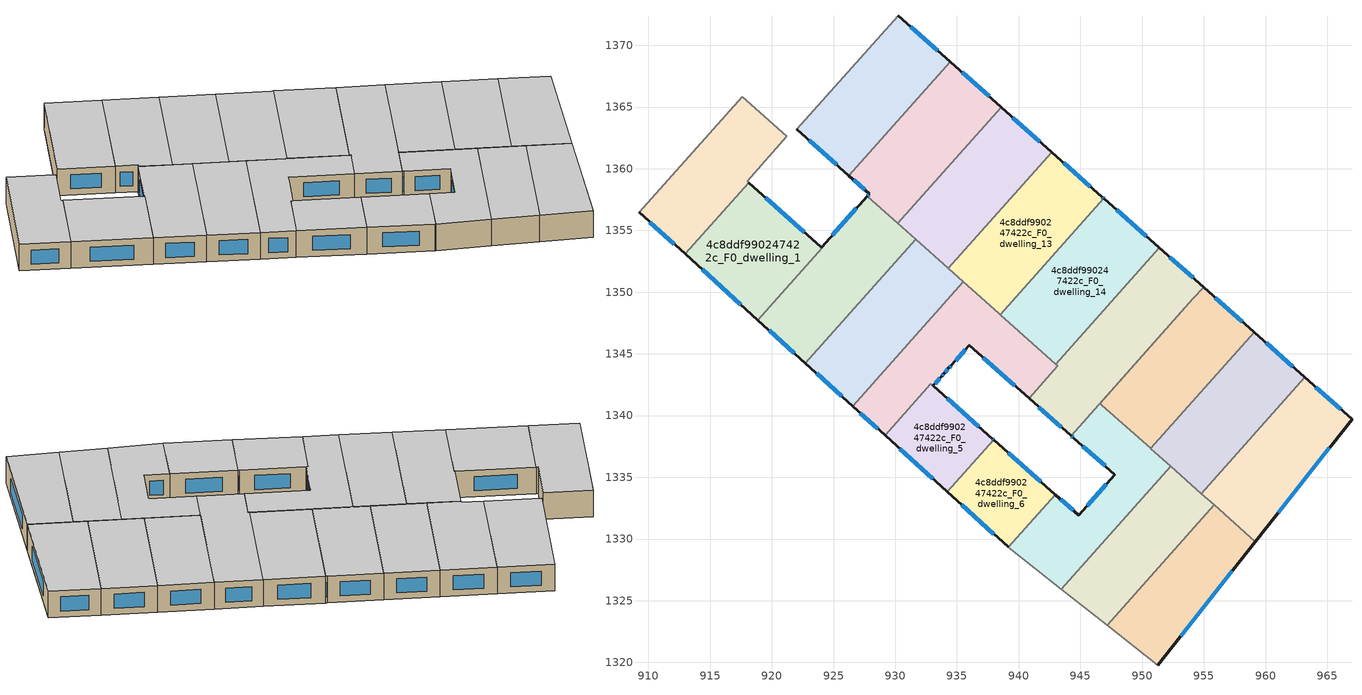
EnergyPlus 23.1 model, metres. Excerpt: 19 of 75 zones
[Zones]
4c8ddf990247422c_F0_dwelling_0
 floor ground (EU_floor_Construction): 921.22,1362.62 917.99,1359 918.12,1358.88 912.97,1353.09 909.24,1356.48 917.6,1365.83 z0
 wall outside (EU_wall_Construction): 909.24,1356.48 912.97,1353.09 z0:3
 wall to 4c8ddf990247422c_F0_dwelling_1 (EU_wall_Construction): 912.97,1353.09 918.12,1358.88 z0:3
 wall adiabatic (EU_wall_Construction): 918.12,1358.88 917.99,1359 921.22,1362.62 917.6,1365.83 909.24,1356.48 z0:3
 window (EU_Window_Construction): 910.11,1355.68 912.09,1353.89 z0.7:2.3
 ceiling to 4c8ddf990247422c_F1_dwelling_0 (EU_floor_Construction): 918.12,1358.88 917.99,1359 921.22,1362.62 917.6,1365.83 909.24,1356.48 912.97,1353.09 z3
4c8ddf990247422c_F0_dwelling_1
 floor ground (EU_floor_Construction): 924.02,1353.63 924.07,1353.59 918.87,1347.74 912.97,1353.09 918.12,1358.88 z0
 wall outside (EU_wall_Construction): 924.02,1353.63 918.12,1358.88 / 912.97,1353.09 918.87,1347.74 z0:3
 wall to 4c8ddf990247422c_F0_dwelling_2 (EU_wall_Construction): 918.87,1347.74 924.07,1353.59 924.03,1353.63 z0:3
 window (EU_Window_Construction): 922.64,1354.87 919.5,1357.65 / 914.35,1351.84 917.48,1349 z0.7:2.3
 ceiling to 4c8ddf990247422c_F1_dwelling_1 (EU_floor_Construction): 918.87,1347.74 924.07,1353.59 924.03,1353.63 918.12,1358.88 912.97,1353.09 z3
4c8ddf990247422c_F0_dwelling_10
 floor ground (EU_floor_Construction): 934.44,1368.67 926.23,1359.45 922.03,1363.19 930.26,1372.39 z0
 wall outside (EU_wall_Construction): 922.03,1363.19 926.23,1359.45 / 934.44,1368.67 930.26,1372.39 z0:3
 wall to 4c8ddf990247422c_F0_dwelling_11 (EU_wall_Construction): 926.23,1359.45 934.44,1368.67 z0:3
 wall adiabatic (EU_wall_Construction): 930.26,1372.39 922.03,1363.19 z0:3
 window (EU_Window_Construction): 923.01,1362.31 925.24,1360.33 / 933.46,1369.55 931.24,1371.52 z0.7:2.3
 ceiling to 4c8ddf990247422c_F1_dwelling_10 (EU_floor_Construction): 926.23,1359.45 934.44,1368.67 930.26,1372.39 922.03,1363.19 z3
4c8ddf990247422c_F0_dwelling_11
 floor ground (EU_floor_Construction): 938.57,1365 930.19,1355.57 927.73,1357.76 927.9,1357.96 926.23,1359.45 934.44,1368.67 z0
 wall outside (EU_wall_Construction): 926.23,1359.45 927.9,1357.96 927.73,1357.76 / 938.57,1365 934.44,1368.67 z0:3
 wall to 4c8ddf990247422c_F0_dwelling_12 (EU_wall_Construction): 930.19,1355.57 938.57,1365 z0:3
 wall to 4c8ddf990247422c_F0_dwelling_2 (EU_wall_Construction): 927.73,1357.76 927.76,1357.73 930.19,1355.57 z0:3
 window (EU_Window_Construction): 927.86,1357.91 927.77,1357.81 / 926.62,1359.1 927.51,1358.31 / 937.6,1365.86 935.41,1367.81 z0.7:2.3
 ceiling to 4c8ddf990247422c_F1_dwelling_11 (EU_floor_Construction): 930.19,1355.57 938.57,1365 934.44,1368.67 926.23,1359.45 927.9,1357.96 927.73,1357.76 z3
4c8ddf990247422c_F0_dwelling_12
 floor ground (EU_floor_Construction): 942.67,1361.35 934.29,1351.92 930.19,1355.57 938.57,1365 z0
 wall outside (EU_wall_Construction): 942.67,1361.35 938.57,1365 z0:3
 wall to 4c8ddf990247422c_F0_dwelling_13 (EU_wall_Construction): 934.29,1351.92 942.67,1361.35 z0:3
 wall to 4c8ddf990247422c_F0_dwelling_3 (EU_wall_Construction): 931.64,1354.28 934.29,1351.92 z0:3
 wall to 4c8ddf990247422c_F0_dwelling_2 (EU_wall_Construction): 930.19,1355.57 931.64,1354.28 z0:3
 window (EU_Window_Construction): 941.71,1362.21 939.54,1364.14 z0.7:2.3
 ceiling to 4c8ddf990247422c_F1_dwelling_12 (EU_floor_Construction): 934.29,1351.92 942.67,1361.35 938.57,1365 930.19,1355.57 z3
4c8ddf990247422c_F0_dwelling_13
 floor ground (EU_floor_Construction): 946.78,1357.7 946.89,1357.6 938.5,1348.18 938.39,1348.28 934.29,1351.92 942.67,1361.35 z0
 wall outside (EU_wall_Construction): 946.89,1357.6 946.78,1357.7 942.67,1361.35 z0:3
 wall to 4c8ddf990247422c_F0_dwelling_14 (EU_wall_Construction): 938.5,1348.18 946.89,1357.6 z0:3
 wall to 4c8ddf990247422c_F0_dwelling_4 (EU_wall_Construction): 935.52,1350.83 938.39,1348.28 / 938.39,1348.27 938.5,1348.18 z0:3
 wall to 4c8ddf990247422c_F0_dwelling_3 (EU_wall_Construction): 934.29,1351.92 935.52,1350.83 z0:3
 window (EU_Window_Construction): 945.81,1358.56 943.64,1360.49 / 946.86,1357.63 946.8,1357.68 z0.7:2.3
 ceiling to 4c8ddf990247422c_F1_dwelling_13 (EU_floor_Construction): 938.5,1348.18 946.89,1357.6 946.78,1357.7 942.67,1361.35 934.29,1351.92 938.39,1348.28 z3
4c8ddf990247422c_F0_dwelling_14
 floor ground (EU_floor_Construction): 951.4,1353.59 943.02,1344.16 938.5,1348.18 946.89,1357.6 z0
 wall outside (EU_wall_Construction): 951.4,1353.59 946.89,1357.6 z0:3
 wall to 4c8ddf990247422c_F0_dwelling_15 (EU_wall_Construction): 943.02,1344.16 951.4,1353.59 z0:3
 wall to 4c8ddf990247422c_F0_dwelling_4 (EU_wall_Construction): 938.5,1348.18 943.02,1344.16 z0:3
 window (EU_Window_Construction): 950.34,1354.53 947.95,1356.66 z0.7:2.3
 ceiling to 4c8ddf990247422c_F1_dwelling_14 (EU_floor_Construction): 943.02,1344.16 951.4,1353.59 946.89,1357.6 938.5,1348.18 z3
4c8ddf990247422c_F0_dwelling_15
 floor ground (EU_floor_Construction): 954.98,1350.41 944.26,1338.36 940.84,1341.4 943.17,1344.03 943.02,1344.16 951.4,1353.59 z0
 wall outside (EU_wall_Construction): 954.98,1350.41 951.4,1353.59 / 940.84,1341.4 944.26,1338.36 z0:3
 wall to 4c8ddf990247422c_F0_dwelling_4 (EU_wall_Construction): 943.02,1344.16 943.17,1344.03 940.84,1341.4 z0:3
 wall to 4c8ddf990247422c_F0_dwelling_7 (EU_wall_Construction): 944.26,1338.36 954.16,1349.49 z0:3
 wall to 4c8ddf990247422c_F0_dwelling_16 (EU_wall_Construction): 954.16,1349.49 954.98,1350.41 z0:3
 window (EU_Window_Construction): 954.14,1351.16 952.24,1352.84 / 941.64,1340.69 943.45,1339.07 z0.7:2.3
 ceiling to 4c8ddf990247422c_F1_dwelling_15 (EU_floor_Construction): 944.26,1338.36 954.98,1350.41 951.4,1353.59 943.02,1344.16 943.17,1344.03 940.84,1341.4 z3
4c8ddf990247422c_F0_dwelling_16
 floor ground (EU_floor_Construction): 959.08,1346.76 950.7,1337.33 946.59,1340.98 954.98,1350.41 z0
 wall outside (EU_wall_Construction): 959.08,1346.76 954.98,1350.41 z0:3
 wall to 4c8ddf990247422c_F0_dwelling_17 (EU_wall_Construction): 950.7,1337.33 959.08,1346.76 z0:3
 wall to 4c8ddf990247422c_F0_dwelling_7 (EU_wall_Construction): 954.16,1349.49 946.59,1340.98 946.63,1340.95 946.74,1340.85 950.7,1337.33 z0:3
 window (EU_Window_Construction): 958.12,1347.62 955.94,1349.55 z0.7:2.3
 ceiling to 4c8ddf990247422c_F1_dwelling_16 (EU_floor_Construction): 950.7,1337.33 959.08,1346.76 954.98,1350.41 946.59,1340.98 z3
4c8ddf990247422c_F0_dwelling_17
 floor ground (EU_floor_Construction): 963.18,1343.12 954.8,1333.69 950.7,1337.33 959.08,1346.76 z0
 wall outside (EU_wall_Construction): 963.18,1343.12 959.08,1346.76 z0:3
 wall to 4c8ddf990247422c_F0_dwelling_18 (EU_wall_Construction): 954.8,1333.69 963.18,1343.12 z0:3
 wall to 4c8ddf990247422c_F0_dwelling_8 (EU_wall_Construction): 952.31,1335.9 954.8,1333.69 z0:3
 wall to 4c8ddf990247422c_F0_dwelling_7 (EU_wall_Construction): 950.69,1337.33 952.31,1335.9 z0:3
 window (EU_Window_Construction): 962.22,1343.97 960.04,1345.91 z0.7:2.3
 ceiling to 4c8ddf990247422c_F1_dwelling_17 (EU_floor_Construction): 954.8,1333.69 963.18,1343.12 959.08,1346.76 950.7,1337.33 z3
4c8ddf990247422c_F0_dwelling_18
 floor ground (EU_floor_Construction): 967.01,1339.71 959.17,1329.79 954.8,1333.69 963.18,1343.12 z0
 wall outside (EU_wall_Construction): 959.17,1329.79 967.01,1339.71 963.18,1343.12 z0:3
 wall to 4c8ddf990247422c_F0_dwelling_9 (EU_wall_Construction): 955.84,1332.76 959.17,1329.79 z0:3
 wall to 4c8ddf990247422c_F0_dwelling_8 (EU_wall_Construction): 954.8,1333.69 955.84,1332.76 z0:3
 window (EU_Window_Construction): 966.11,1340.51 964.08,1342.32 / 961.01,1332.12 965.17,1337.38 z0.7:2.3
 ceiling to 4c8ddf990247422c_F1_dwelling_18 (EU_floor_Construction): 959.17,1329.79 967.01,1339.71 963.18,1343.12 954.8,1333.69 z3
4c8ddf990247422c_F0_dwelling_2
 floor ground (EU_floor_Construction): 931.64,1354.28 922.72,1344.25 918.87,1347.74 924.07,1353.59 924.03,1353.63 927.73,1357.76 927.76,1357.73 z0
 wall outside (EU_wall_Construction): 927.73,1357.76 924.03,1353.63 / 918.87,1347.74 922.72,1344.25 z0:3
 wall to 4c8ddf990247422c_F0_dwelling_3 (EU_wall_Construction): 922.72,1344.25 931.64,1354.28 z0:3
 window (EU_Window_Construction): 926.86,1356.79 924.9,1354.6 / 919.78,1346.92 921.82,1345.07 z0.7:2.3
 ceiling to 4c8ddf990247422c_F1_dwelling_2 (EU_floor_Construction): 922.72,1344.25 931.64,1354.28 927.76,1357.73 927.73,1357.76 924.03,1353.63 924.07,1353.59 918.87,1347.74 z3
4c8ddf990247422c_F0_dwelling_3
 floor ground (EU_floor_Construction): 935.52,1350.83 926.57,1340.76 922.72,1344.25 931.64,1354.28 z0
 wall outside (EU_wall_Construction): 922.72,1344.25 926.57,1340.76 z0:3
 wall to 4c8ddf990247422c_F0_dwelling_4 (EU_wall_Construction): 926.57,1340.76 935.52,1350.83 z0:3
 window (EU_Window_Construction): 923.63,1343.43 925.66,1341.58 z0.7:2.3
 ceiling to 4c8ddf990247422c_F1_dwelling_3 (EU_floor_Construction): 926.57,1340.76 935.52,1350.83 931.64,1354.28 922.72,1344.25 z3
4c8ddf990247422c_F0_dwelling_4
 floor ground (EU_floor_Construction): 943.17,1344.03 940.84,1341.4 936,1345.7 934.55,1344.08 934.53,1344.06 934.35,1343.86 933.95,1343.41 933.75,1343.19 933.06,1342.41 932.88,1342.56 929.17,1338.39 926.57,1340.76 935.52,1350.83 z0
 wall outside (EU_wall_Construction): 933.06,1342.41 933.75,1343.19 933.95,1343.41 934.35,1343.86 934.53,1344.06 934.55,1344.08 936,1345.7 940.84,1341.4 / 926.57,1340.76 929.17,1338.39 z0:3
 wall to 4c8ddf990247422c_F0_dwelling_5 (EU_wall_Construction): 929.17,1338.39 932.88,1342.56 933.06,1342.41 z0:3
 window (EU_Window_Construction): 933.8,1343.24 933.91,1343.36 / 933.22,1342.59 933.59,1343.01 / 927.18,1340.21 928.56,1338.95 / 937.14,1344.69 939.7,1342.41 / 934.89,1344.46 935.66,1345.32 / 934.4,1343.91 934.49,1344.01 / 934.05,1343.52 934.26,1343.75 z0.7:2.3
 ceiling to 4c8ddf990247422c_F1_dwelling_4 (EU_floor_Construction): 940.84,1341.4 943.17,1344.03 935.52,1350.83 926.57,1340.76 929.17,1338.39 932.88,1342.56 933.06,1342.41 933.75,1343.19 933.95,1343.41 934.35,1343.86 934.53,1344.06 934.55,1344.08 936,1345.7 z3
4c8ddf990247422c_F0_dwelling_5
 floor ground (EU_floor_Construction): 937.9,1338.1 937.98,1338.04 934.22,1333.82 929.17,1338.39 932.88,1342.56 933.06,1342.4 z0
 wall outside (EU_wall_Construction): 937.98,1338.04 937.9,1338.1 933.06,1342.4 / 929.17,1338.39 934.22,1333.82 z0:3
 wall to 4c8ddf990247422c_F0_dwelling_6 (EU_wall_Construction): 934.22,1333.82 937.98,1338.04 z0:3
 window (EU_Window_Construction): 936.76,1339.11 934.2,1341.39 / 937.96,1338.05 937.92,1338.09 / 930.36,1337.32 933.04,1334.89 z0.7:2.3
 ceiling to 4c8ddf990247422c_F1_dwelling_5 (EU_floor_Construction): 934.22,1333.82 937.98,1338.04 937.9,1338.1 933.06,1342.4 932.88,1342.56 929.17,1338.39 z3
4c8ddf990247422c_F0_dwelling_6
 floor ground (EU_floor_Construction): 942.97,1333.6 939.17,1329.33 939.14,1329.36 934.22,1333.82 937.98,1338.04 z0
 wall outside (EU_wall_Construction): 934.22,1333.82 939.14,1329.36 / 942.97,1333.6 937.98,1338.04 z0:3
 wall adiabatic (EU_wall_Construction): 939.14,1329.36 939.17,1329.33 z0:3
 wall to 4c8ddf990247422c_F0_dwelling_7 (EU_wall_Construction): 939.17,1329.33 942.97,1333.6 z0:3
 window (EU_Window_Construction): 935.38,1332.77 937.99,1330.4 / 941.8,1334.64 939.15,1336.99 z0.7:2.3
 ceiling to 4c8ddf990247422c_F1_dwelling_6 (EU_floor_Construction): 939.17,1329.33 942.97,1333.6 937.98,1338.04 934.22,1333.82 939.14,1329.36 z3
4c8ddf990247422c_F0_dwelling_7
 floor ground (EU_floor_Construction): 954.16,1349.49 946.59,1340.98 946.63,1340.95 946.74,1340.85 952.31,1335.9 943.46,1325.95 939.17,1329.33 942.97,1333.6 944.85,1331.93 947.8,1335.21 944.41,1338.22 944.26,1338.36 z0
 wall outside (EU_wall_Construction): 944.26,1338.36 944.41,1338.22 947.8,1335.21 944.85,1331.93 942.97,1333.6 z0:3
 wall to 4c8ddf990247422c_F0_dwelling_8 (EU_wall_Construction): 943.46,1325.95 952.31,1335.9 z0:3
 wall adiabatic (EU_wall_Construction): 939.17,1329.33 943.46,1325.95 z0:3
 window (EU_Window_Construction): 945.2,1337.52 947,1335.92 / 944.29,1338.33 944.37,1338.26 / 944.41,1332.32 943.41,1333.21 / 947.1,1334.44 945.54,1332.7 z0.7:2.3
 ceiling to 4c8ddf990247422c_F1_dwelling_7 (EU_floor_Construction): 952.31,1335.9 946.74,1340.85 946.63,1340.95 946.59,1340.98 954.16,1349.49 944.26,1338.36 944.41,1338.22 947.8,1335.21 944.85,1331.93 942.97,1333.6 939.17,1329.33 943.46,1325.95 z3
4c8ddf990247422c_F0_dwelling_8
 floor ground (EU_floor_Construction): 955.84,1332.76 947.17,1323.01 943.46,1325.95 952.31,1335.9 z0
 wall to 4c8ddf990247422c_F0_dwelling_9 (EU_wall_Construction): 947.17,1323.01 955.84,1332.76 z0:3
 wall adiabatic (EU_wall_Construction): 943.46,1325.95 947.17,1323.01 z0:3
 ceiling to 4c8ddf990247422c_F1_dwelling_8 (EU_floor_Construction): 947.17,1323.01 955.84,1332.76 952.31,1335.9 943.46,1325.95 z3
4c8ddf990247422c_F0_dwelling_9
 floor ground (EU_floor_Construction): 959.17,1329.79 951.26,1319.78 947.17,1323.01 955.84,1332.76 z0
 wall outside (EU_wall_Construction): 951.26,1319.78 959.17,1329.79 z0:3
 wall adiabatic (EU_wall_Construction): 947.17,1323.01 951.26,1319.78 z0:3
 window (EU_Window_Construction): 953.12,1322.13 957.31,1327.44 z0.7:2.3
 ceiling to 4c8ddf990247422c_F1_dwelling_9 (EU_floor_Construction): 951.26,1319.78 959.17,1329.79 955.84,1332.76 947.17,1323.01 z3
[Building]
EU S2 Campaign: North Axis=0; Terrain=City; Solar Distribution=FullExterior
[Site:Location]
Budapest.Ferenc.Liszt.Intl.AP: Latitude=47.437; Longitude=19.256; Time Zone=1; Elevation=185
[SizingPeriod:WeatherFileDays]
AnnualSizingPeriod: Begin Month=1; Begin Day of Month=1; End Month=12; End Day of Month=31; Day of Week for Start Day=Monday; Use Weather File Daylight Saving Period=No; Use Weather File Rain and Snow Indicators=No
[MATERIAL]
EU_InternalMass_Material: Roughness=MediumRough; Thickness=0.1; Conductivity=1; Density=1800; Specific Heat=900; Thermal Absorptance=0.9; Solar Absorptance=0.7; Visible Absorptance=0.7
[MATERIAL:NOMASS] Roughness=MediumRough; Thermal Absorptance=0.9; Solar Absorptance=0.7; Visible Absorptance=0.7
Name | Thermal Resistance
EU_wall_NoMass | 0.832559
EU_floor_NoMass | 0.872794
[WINDOWMATERIAL:SIMPLEGLAZINGSYSTEM]
EU_Window_SimpleGlazing: UFactor=2.79869; Solar Heat Gain Coefficient=0.75; Visible Transmittance=0.75
[CONSTRUCTION]
EU_wall_Construction: EU_wall_NoMass
EU_floor_Construction: EU_floor_NoMass
EU_Window_Construction: EU_Window_SimpleGlazing
EU_InternalMass_Construction: EU_InternalMass_Material
[ZONE] Type=1; Multiplier=1; Ceiling Height=autocalculate; Floor Area=autocalculate; Part of Total Floor Area=Yes
Name | Volume
4c8ddf990247422c_F0_dwelling_0 | 186.948
4c8ddf990247422c_F0_dwelling_1 | 186.149
4c8ddf990247422c_F0_dwelling_10 | 207.721
4c8ddf990247422c_F0_dwelling_11 | 207.691
4c8ddf990247422c_F0_dwelling_12 | 207.722
4c8ddf990247422c_F0_dwelling_13 | 213.38
4c8ddf990247422c_F0_dwelling_14 | 228.533
4c8ddf990247422c_F0_dwelling_15 | 229.467
4c8ddf990247422c_F0_dwelling_16 | 207.75
4c8ddf990247422c_F0_dwelling_17 | 207.723
4c8ddf990247422c_F0_dwelling_18 | 207.707
4c8ddf990247422c_F0_dwelling_2 | 209.907
4c8ddf990247422c_F0_dwelling_3 | 209.275
4c8ddf990247422c_F0_dwelling_4 | 216.448
4c8ddf990247422c_F0_dwelling_5 | 114.724
4c8ddf990247422c_F0_dwelling_6 | 113.826
4c8ddf990247422c_F0_dwelling_7 | 210.163
4c8ddf990247422c_F0_dwelling_8 | 186.946
4c8ddf990247422c_F0_dwelling_9 | 186.965
[INTERNALMASS] Construction=EU_InternalMass_Construction
Name | Zone or ZoneList | Surface Area
4c8ddf990247422c_F0_dwelling_0_EU_InternalMass | 4c8ddf990247422c_F0_dwelling_0 | 62.316
4c8ddf990247422c_F0_dwelling_1_EU_InternalMass | 4c8ddf990247422c_F0_dwelling_1 | 62.0499
4c8ddf990247422c_F0_dwelling_2_EU_InternalMass | 4c8ddf990247422c_F0_dwelling_2 | 69.9753
4c8ddf990247422c_F0_dwelling_3_EU_InternalMass | 4c8ddf990247422c_F0_dwelling_3 | 69.7503
4c8ddf990247422c_F0_dwelling_4_EU_InternalMass | 4c8ddf990247422c_F0_dwelling_4 | 72.15
4c8ddf990247422c_F0_dwelling_5_EU_InternalMass | 4c8ddf990247422c_F0_dwelling_5 | 38.2453
4c8ddf990247422c_F0_dwelling_6_EU_InternalMass | 4c8ddf990247422c_F0_dwelling_6 | 37.9399
4c8ddf990247422c_F0_dwelling_7_EU_InternalMass | 4c8ddf990247422c_F0_dwelling_7 | 70.0526
4c8ddf990247422c_F0_dwelling_8_EU_InternalMass | 4c8ddf990247422c_F0_dwelling_8 | 62.3155
4c8ddf990247422c_F0_dwelling_9_EU_InternalMass | 4c8ddf990247422c_F0_dwelling_9 | 62.3216
4c8ddf990247422c_F0_dwelling_10_EU_InternalMass | 4c8ddf990247422c_F0_dwelling_10 | 69.2403
4c8ddf990247422c_F0_dwelling_11_EU_InternalMass | 4c8ddf990247422c_F0_dwelling_11 | 69.2305
4c8ddf990247422c_F0_dwelling_12_EU_InternalMass | 4c8ddf990247422c_F0_dwelling_12 | 69.2407
4c8ddf990247422c_F0_dwelling_13_EU_InternalMass | 4c8ddf990247422c_F0_dwelling_13 | 71.1332
4c8ddf990247422c_F0_dwelling_14_EU_InternalMass | 4c8ddf990247422c_F0_dwelling_14 | 76.1796
4c8ddf990247422c_F0_dwelling_15_EU_InternalMass | 4c8ddf990247422c_F0_dwelling_15 | 76.4841
4c8ddf990247422c_F0_dwelling_16_EU_InternalMass | 4c8ddf990247422c_F0_dwelling_16 | 69.2501
4c8ddf990247422c_F0_dwelling_17_EU_InternalMass | 4c8ddf990247422c_F0_dwelling_17 | 69.2407
4c8ddf990247422c_F0_dwelling_18_EU_InternalMass | 4c8ddf990247422c_F0_dwelling_18 | 69.2358
[OTHEREQUIPMENT] Fuel Type=Electricity; Design Level Calculation Method=Watts/Area; Power per Zone Floor Area=1; Fraction Latent=0; Fraction Radiant=0; Fraction Lost=0; Carbon Dioxide Generation Rate=0; EndUse Subcategory=EU_Step8_InternalGains
Name | Zone or ZoneList or Space or SpaceList | Schedule
EU_Step8_InternalGain_4c8ddf990247422c_F0_dwelling_0_f000 | 4c8ddf990247422c_F0_dwelling_0 | EU_Step8_GainSchedule_4c8ddf990247422c_F0_dwelling_0_f000
EU_Step8_InternalGain_4c8ddf990247422c_F0_dwelling_1_f000 | 4c8ddf990247422c_F0_dwelling_1 | EU_Step8_GainSchedule_4c8ddf990247422c_F0_dwelling_1_f000
EU_Step8_InternalGain_4c8ddf990247422c_F0_dwelling_2_f000 | 4c8ddf990247422c_F0_dwelling_2 | EU_Step8_GainSchedule_4c8ddf990247422c_F0_dwelling_2_f000
EU_Step8_InternalGain_4c8ddf990247422c_F0_dwelling_3_f000 | 4c8ddf990247422c_F0_dwelling_3 | EU_Step8_GainSchedule_4c8ddf990247422c_F0_dwelling_3_f000
EU_Step8_InternalGain_4c8ddf990247422c_F0_dwelling_4_f000 | 4c8ddf990247422c_F0_dwelling_4 | EU_Step8_GainSchedule_4c8ddf990247422c_F0_dwelling_4_f000
EU_Step8_InternalGain_4c8ddf990247422c_F0_dwelling_5_f000 | 4c8ddf990247422c_F0_dwelling_5 | EU_Step8_GainSchedule_4c8ddf990247422c_F0_dwelling_5_f000
EU_Step8_InternalGain_4c8ddf990247422c_F0_dwelling_6_f000 | 4c8ddf990247422c_F0_dwelling_6 | EU_Step8_GainSchedule_4c8ddf990247422c_F0_dwelling_6_f000
EU_Step8_InternalGain_4c8ddf990247422c_F0_dwelling_7_f000 | 4c8ddf990247422c_F0_dwelling_7 | EU_Step8_GainSchedule_4c8ddf990247422c_F0_dwelling_7_f000
EU_Step8_InternalGain_4c8ddf990247422c_F0_dwelling_8_f000 | 4c8ddf990247422c_F0_dwelling_8 | EU_Step8_GainSchedule_4c8ddf990247422c_F0_dwelling_8_f000
EU_Step8_InternalGain_4c8ddf990247422c_F0_dwelling_9_f000 | 4c8ddf990247422c_F0_dwelling_9 | EU_Step8_GainSchedule_4c8ddf990247422c_F0_dwelling_9_f000
EU_Step8_InternalGain_4c8ddf990247422c_F0_dwelling_10_f000 | 4c8ddf990247422c_F0_dwelling_10 | EU_Step8_GainSchedule_4c8ddf990247422c_F0_dwelling_10_f000
EU_Step8_InternalGain_4c8ddf990247422c_F0_dwelling_11_f000 | 4c8ddf990247422c_F0_dwelling_11 | EU_Step8_GainSchedule_4c8ddf990247422c_F0_dwelling_11_f000
EU_Step8_InternalGain_4c8ddf990247422c_F0_dwelling_12_f000 | 4c8ddf990247422c_F0_dwelling_12 | EU_Step8_GainSchedule_4c8ddf990247422c_F0_dwelling_12_f000
EU_Step8_InternalGain_4c8ddf990247422c_F0_dwelling_13_f000 | 4c8ddf990247422c_F0_dwelling_13 | EU_Step8_GainSchedule_4c8ddf990247422c_F0_dwelling_13_f000
EU_Step8_InternalGain_4c8ddf990247422c_F0_dwelling_14_f000 | 4c8ddf990247422c_F0_dwelling_14 | EU_Step8_GainSchedule_4c8ddf990247422c_F0_dwelling_14_f000
EU_Step8_InternalGain_4c8ddf990247422c_F0_dwelling_15_f000 | 4c8ddf990247422c_F0_dwelling_15 | EU_Step8_GainSchedule_4c8ddf990247422c_F0_dwelling_15_f000
EU_Step8_InternalGain_4c8ddf990247422c_F0_dwelling_16_f000 | 4c8ddf990247422c_F0_dwelling_16 | EU_Step8_GainSchedule_4c8ddf990247422c_F0_dwelling_16_f000
EU_Step8_InternalGain_4c8ddf990247422c_F0_dwelling_17_f000 | 4c8ddf990247422c_F0_dwelling_17 | EU_Step8_GainSchedule_4c8ddf990247422c_F0_dwelling_17_f000
EU_Step8_InternalGain_4c8ddf990247422c_F0_dwelling_18_f000 | 4c8ddf990247422c_F0_dwelling_18 | EU_Step8_GainSchedule_4c8ddf990247422c_F0_dwelling_18_f000
[ZONEVENTILATION:DESIGNFLOWRATE] Schedule=EU_AlwaysOn; Design Flow Rate Calculation Method=AirChanges/Hour; Air Changes per Hour=0.475469; Ventilation Type=Natural; Fan Pressure Rise=0; Fan Total Efficiency=1; Constant Term Coefficient=1; Temperature Term Coefficient=0; Velocity Term Coefficient=0; Velocity Squared Term Coefficient=0; Minimum Indoor Temperature=-100; Maximum Indoor Temperature=100; Delta Temperature=-100; Minimum Outdoor Temperature=-100; Maximum Outdoor Temperature=100; Maximum Wind Speed=40
Name | Zone or ZoneList or Space or SpaceList
EU_ConstantAir_4c8ddf990247422c_F0_dwelling_0 | 4c8ddf990247422c_F0_dwelling_0
EU_ConstantAir_4c8ddf990247422c_F0_dwelling_1 | 4c8ddf990247422c_F0_dwelling_1
EU_ConstantAir_4c8ddf990247422c_F0_dwelling_2 | 4c8ddf990247422c_F0_dwelling_2
EU_ConstantAir_4c8ddf990247422c_F0_dwelling_3 | 4c8ddf990247422c_F0_dwelling_3
EU_ConstantAir_4c8ddf990247422c_F0_dwelling_4 | 4c8ddf990247422c_F0_dwelling_4
EU_ConstantAir_4c8ddf990247422c_F0_dwelling_5 | 4c8ddf990247422c_F0_dwelling_5
EU_ConstantAir_4c8ddf990247422c_F0_dwelling_6 | 4c8ddf990247422c_F0_dwelling_6
EU_ConstantAir_4c8ddf990247422c_F0_dwelling_7 | 4c8ddf990247422c_F0_dwelling_7
EU_ConstantAir_4c8ddf990247422c_F0_dwelling_8 | 4c8ddf990247422c_F0_dwelling_8
EU_ConstantAir_4c8ddf990247422c_F0_dwelling_9 | 4c8ddf990247422c_F0_dwelling_9
EU_ConstantAir_4c8ddf990247422c_F0_dwelling_10 | 4c8ddf990247422c_F0_dwelling_10
EU_ConstantAir_4c8ddf990247422c_F0_dwelling_11 | 4c8ddf990247422c_F0_dwelling_11
EU_ConstantAir_4c8ddf990247422c_F0_dwelling_12 | 4c8ddf990247422c_F0_dwelling_12
EU_ConstantAir_4c8ddf990247422c_F0_dwelling_13 | 4c8ddf990247422c_F0_dwelling_13
EU_ConstantAir_4c8ddf990247422c_F0_dwelling_14 | 4c8ddf990247422c_F0_dwelling_14
EU_ConstantAir_4c8ddf990247422c_F0_dwelling_15 | 4c8ddf990247422c_F0_dwelling_15
EU_ConstantAir_4c8ddf990247422c_F0_dwelling_16 | 4c8ddf990247422c_F0_dwelling_16
EU_ConstantAir_4c8ddf990247422c_F0_dwelling_17 | 4c8ddf990247422c_F0_dwelling_17
EU_ConstantAir_4c8ddf990247422c_F0_dwelling_18 | 4c8ddf990247422c_F0_dwelling_18
[HVACTEMPLATE:THERMOSTAT] Constant Heating Setpoint=20; Constant Cooling Setpoint=50
EU_HeatOnly_4c8ddf990247422c_F0_dwelling_0; EU_HeatOnly_4c8ddf990247422c_F0_dwelling_1; EU_HeatOnly_4c8ddf990247422c_F0_dwelling_2; EU_HeatOnly_4c8ddf990247422c_F0_dwelling_3; EU_HeatOnly_4c8ddf990247422c_F0_dwelling_4; EU_HeatOnly_4c8ddf990247422c_F0_dwelling_5; EU_HeatOnly_4c8ddf990247422c_F0_dwelling_6; EU_HeatOnly_4c8ddf990247422c_F0_dwelling_7; EU_HeatOnly_4c8ddf990247422c_F0_dwelling_8; EU_HeatOnly_4c8ddf990247422c_F0_dwelling_9; EU_HeatOnly_4c8ddf990247422c_F0_dwelling_10; EU_HeatOnly_4c8ddf990247422c_F0_dwelling_11; EU_HeatOnly_4c8ddf990247422c_F0_dwelling_12; EU_HeatOnly_4c8ddf990247422c_F0_dwelling_13; EU_HeatOnly_4c8ddf990247422c_F0_dwelling_14; EU_HeatOnly_4c8ddf990247422c_F0_dwelling_15; EU_HeatOnly_4c8ddf990247422c_F0_dwelling_16; EU_HeatOnly_4c8ddf990247422c_F0_dwelling_17; EU_HeatOnly_4c8ddf990247422c_F0_dwelling_18; EU_HeatOnly_4c8ddf990247422c_F1_dwelling_0; EU_HeatOnly_4c8ddf990247422c_F1_dwelling_1; EU_HeatOnly_4c8ddf990247422c_F1_dwelling_2; EU_HeatOnly_4c8ddf990247422c_F1_dwelling_3; EU_HeatOnly_4c8ddf990247422c_F1_dwelling_4; EU_HeatOnly_4c8ddf990247422c_F1_dwelling_5; EU_HeatOnly_4c8ddf990247422c_F1_dwelling_6; EU_HeatOnly_4c8ddf990247422c_F1_dwelling_7; EU_HeatOnly_4c8ddf990247422c_F1_dwelling_8; EU_HeatOnly_4c8ddf990247422c_F1_dwelling_9; EU_HeatOnly_4c8ddf990247422c_F1_dwelling_10; EU_HeatOnly_4c8ddf990247422c_F1_dwelling_11; EU_HeatOnly_4c8ddf990247422c_F1_dwelling_12; EU_HeatOnly_4c8ddf990247422c_F1_dwelling_13; EU_HeatOnly_4c8ddf990247422c_F1_dwelling_14; EU_HeatOnly_4c8ddf990247422c_F1_dwelling_15; EU_HeatOnly_4c8ddf990247422c_F1_dwelling_16; EU_HeatOnly_4c8ddf990247422c_F1_dwelling_17; EU_HeatOnly_4c8ddf990247422c_F1_dwelling_18; EU_HeatOnly_4c8ddf990247422c_F2_dwelling_0; EU_HeatOnly_4c8ddf990247422c_F2_dwelling_1; EU_HeatOnly_4c8ddf990247422c_F2_dwelling_2; EU_HeatOnly_4c8ddf990247422c_F2_dwelling_3; EU_HeatOnly_4c8ddf990247422c_F2_dwelling_4; EU_HeatOnly_4c8ddf990247422c_F2_dwelling_5; EU_HeatOnly_4c8ddf990247422c_F2_dwelling_6; EU_HeatOnly_4c8ddf990247422c_F2_dwelling_7; EU_HeatOnly_4c8ddf990247422c_F2_dwelling_8; EU_HeatOnly_4c8ddf990247422c_F2_dwelling_9; EU_HeatOnly_4c8ddf990247422c_F2_dwelling_10; EU_HeatOnly_4c8ddf990247422c_F2_dwelling_11; EU_HeatOnly_4c8ddf990247422c_F2_dwelling_12; EU_HeatOnly_4c8ddf990247422c_F2_dwelling_13; EU_HeatOnly_4c8ddf990247422c_F2_dwelling_14; EU_HeatOnly_4c8ddf990247422c_F2_dwelling_15; EU_HeatOnly_4c8ddf990247422c_F2_dwelling_16; EU_HeatOnly_4c8ddf990247422c_F2_dwelling_17; EU_HeatOnly_4c8ddf990247422c_F2_dwelling_18; EU_HeatOnly_4c8ddf990247422c_F3_dwelling_0; EU_HeatOnly_4c8ddf990247422c_F3_dwelling_1; EU_HeatOnly_4c8ddf990247422c_F3_dwelling_2; EU_HeatOnly_4c8ddf990247422c_F3_dwelling_3; EU_HeatOnly_4c8ddf990247422c_F3_dwelling_4; EU_HeatOnly_4c8ddf990247422c_F3_dwelling_5; EU_HeatOnly_4c8ddf990247422c_F3_dwelling_6; EU_HeatOnly_4c8ddf990247422c_F3_dwelling_7; EU_HeatOnly_4c8ddf990247422c_F3_dwelling_8; EU_HeatOnly_4c8ddf990247422c_F3_dwelling_9; EU_HeatOnly_4c8ddf990247422c_F3_dwelling_10; EU_HeatOnly_4c8ddf990247422c_F3_dwelling_11; EU_HeatOnly_4c8ddf990247422c_F3_dwelling_12; EU_HeatOnly_4c8ddf990247422c_F3_dwelling_13; EU_HeatOnly_4c8ddf990247422c_F3_dwelling_14; EU_HeatOnly_4c8ddf990247422c_F3_dwelling_15; EU_HeatOnly_4c8ddf990247422c_F3_dwelling_16; EU_HeatOnly_4c8ddf990247422c_F3_dwelling_17
[HVACTEMPLATE:ZONE:IDEALLOADSAIRSYSTEM] System Availability Schedule=EU_AlwaysOn; Maximum Heating Supply Air Temperature=50; Minimum Cooling Supply Air Temperature=13; Maximum Heating Supply Air Humidity Ratio=0.0156; Minimum Cooling Supply Air Humidity Ratio=0.0077; Heating Limit=NoLimit; Cooling Limit=NoLimit; Heating Availability Schedule=EU_AlwaysOn; Cooling Availability Schedule=EU_CoolingOff; Dehumidification Control Type=ConstantSensibleHeatRatio; Cooling Sensible Heat Ratio=0.7; Dehumidification Setpoint=60; Humidification Control Type=None; Humidification Setpoint=30; Outdoor Air Method=None; Outdoor Air Flow Rate per Person=0.00944; Outdoor Air Flow Rate per Zone Floor Area=0; Outdoor Air Flow Rate per Zone=0; Demand Controlled Ventilation Type=None; Outdoor Air Economizer Type=NoEconomizer; Heat Recovery Type=None; Sensible Heat Recovery Effectiveness=0.7; Latent Heat Recovery Effectiveness=0.65
Name | Template Thermostat
4c8ddf990247422c_F0_dwelling_0 | EU_HeatOnly_4c8ddf990247422c_F0_dwelling_0
4c8ddf990247422c_F0_dwelling_1 | EU_HeatOnly_4c8ddf990247422c_F0_dwelling_1
4c8ddf990247422c_F0_dwelling_2 | EU_HeatOnly_4c8ddf990247422c_F0_dwelling_2
4c8ddf990247422c_F0_dwelling_3 | EU_HeatOnly_4c8ddf990247422c_F0_dwelling_3
4c8ddf990247422c_F0_dwelling_4 | EU_HeatOnly_4c8ddf990247422c_F0_dwelling_4
4c8ddf990247422c_F0_dwelling_5 | EU_HeatOnly_4c8ddf990247422c_F0_dwelling_5
4c8ddf990247422c_F0_dwelling_6 | EU_HeatOnly_4c8ddf990247422c_F0_dwelling_6
4c8ddf990247422c_F0_dwelling_7 | EU_HeatOnly_4c8ddf990247422c_F0_dwelling_7
4c8ddf990247422c_F0_dwelling_8 | EU_HeatOnly_4c8ddf990247422c_F0_dwelling_8
4c8ddf990247422c_F0_dwelling_9 | EU_HeatOnly_4c8ddf990247422c_F0_dwelling_9
4c8ddf990247422c_F0_dwelling_10 | EU_HeatOnly_4c8ddf990247422c_F0_dwelling_10
4c8ddf990247422c_F0_dwelling_11 | EU_HeatOnly_4c8ddf990247422c_F0_dwelling_11
4c8ddf990247422c_F0_dwelling_12 | EU_HeatOnly_4c8ddf990247422c_F0_dwelling_12
4c8ddf990247422c_F0_dwelling_13 | EU_HeatOnly_4c8ddf990247422c_F0_dwelling_13
4c8ddf990247422c_F0_dwelling_14 | EU_HeatOnly_4c8ddf990247422c_F0_dwelling_14
4c8ddf990247422c_F0_dwelling_15 | EU_HeatOnly_4c8ddf990247422c_F0_dwelling_15
4c8ddf990247422c_F0_dwelling_16 | EU_HeatOnly_4c8ddf990247422c_F0_dwelling_16
4c8ddf990247422c_F0_dwelling_17 | EU_HeatOnly_4c8ddf990247422c_F0_dwelling_17
4c8ddf990247422c_F0_dwelling_18 | EU_HeatOnly_4c8ddf990247422c_F0_dwelling_18
[SIZING:ZONE] Zone Cooling Design Supply Air Temperature Input Method=SupplyAirTemperature; Zone Cooling Design Supply Air Temperature=13; Zone Heating Design Supply Air Temperature Input Method=SupplyAirTemperature; Zone Heating Design Supply Air Temperature=50; Zone Cooling Design Supply Air Humidity Ratio=0.008; Zone Heating Design Supply Air Humidity Ratio=0.008; Cooling Design Air Flow Method=DesignDay; Cooling Design Air Flow Rate=0; Cooling Minimum Air Flow per Zone Floor Area=0.000762; Cooling Minimum Air Flow=0; Cooling Minimum Air Flow Fraction=0.2; Heating Design Air Flow Method=DesignDay; Heating Design Air Flow Rate=0; Heating Maximum Air Flow per Zone Floor Area=0.002032; Heating Maximum Air Flow=0.141576; Heating Maximum Air Flow Fraction=0.3; Account for Dedicated Outdoor Air System=No; Dedicated Outdoor Air System Control Strategy=NeutralSupplyAir; Dedicated Outdoor Air Low Setpoint Temperature for Design=autosize; Dedicated Outdoor Air High Setpoint Temperature for Design=autosize; Zone Load Sizing Method=Sensible Load Only No Latent Load; Zone Latent Cooling Design Supply Air Humidity Ratio Input Method=HumidityRatioDifference; Zone Cooling Design Supply Air Humidity Ratio Difference=0.005; Zone Latent Heating Design Supply Air Humidity Ratio Input Method=HumidityRatioDifference; Zone Humidification Design Supply Air Humidity Ratio Difference=0.005
4c8ddf990247422c_F0_dwelling_0; 4c8ddf990247422c_F0_dwelling_1; 4c8ddf990247422c_F0_dwelling_2; 4c8ddf990247422c_F0_dwelling_3; 4c8ddf990247422c_F0_dwelling_4; 4c8ddf990247422c_F0_dwelling_5; 4c8ddf990247422c_F0_dwelling_6; 4c8ddf990247422c_F0_dwelling_7; 4c8ddf990247422c_F0_dwelling_8; 4c8ddf990247422c_F0_dwelling_9; 4c8ddf990247422c_F0_dwelling_10; 4c8ddf990247422c_F0_dwelling_11; 4c8ddf990247422c_F0_dwelling_12; 4c8ddf990247422c_F0_dwelling_13; 4c8ddf990247422c_F0_dwelling_14; 4c8ddf990247422c_F0_dwelling_15; 4c8ddf990247422c_F0_dwelling_16; 4c8ddf990247422c_F0_dwelling_17; 4c8ddf990247422c_F0_dwelling_18
[SCHEDULE:CONSTANT]
Name | Hourly Value
EU_AlwaysOn | 1
EU_CoolingOff | 0
[SCHEDULE:FILE] Column Number=1; Rows to Skip at Top=0; Number of Hours of Data=8760; Column Separator=Comma; Interpolate to Timestep=No; Minutes per Item=60; Adjust Schedule for Daylight Savings=Yes
Name | File
EU_Step8_GainSchedule_4c8ddf990247422c_F0_dwelling_0_f000 | ../../schedules/4c8ddf990247422c/4c8ddf990247422c_F0_dwelling_0_f000_gain.csv
EU_Step8_GainSchedule_4c8ddf990247422c_F0_dwelling_1_f000 | ../../schedules/4c8ddf990247422c/4c8ddf990247422c_F0_dwelling_1_f000_gain.csv
EU_Step8_GainSchedule_4c8ddf990247422c_F0_dwelling_2_f000 | ../../schedules/4c8ddf990247422c/4c8ddf990247422c_F0_dwelling_2_f000_gain.csv
EU_Step8_GainSchedule_4c8ddf990247422c_F0_dwelling_3_f000 | ../../schedules/4c8ddf990247422c/4c8ddf990247422c_F0_dwelling_3_f000_gain.csv
EU_Step8_GainSchedule_4c8ddf990247422c_F0_dwelling_4_f000 | ../../schedules/4c8ddf990247422c/4c8ddf990247422c_F0_dwelling_4_f000_gain.csv
EU_Step8_GainSchedule_4c8ddf990247422c_F0_dwelling_5_f000 | ../../schedules/4c8ddf990247422c/4c8ddf990247422c_F0_dwelling_5_f000_gain.csv
EU_Step8_GainSchedule_4c8ddf990247422c_F0_dwelling_6_f000 | ../../schedules/4c8ddf990247422c/4c8ddf990247422c_F0_dwelling_6_f000_gain.csv
EU_Step8_GainSchedule_4c8ddf990247422c_F0_dwelling_7_f000 | ../../schedules/4c8ddf990247422c/4c8ddf990247422c_F0_dwelling_7_f000_gain.csv
EU_Step8_GainSchedule_4c8ddf990247422c_F0_dwelling_8_f000 | ../../schedules/4c8ddf990247422c/4c8ddf990247422c_F0_dwelling_8_f000_gain.csv
EU_Step8_GainSchedule_4c8ddf990247422c_F0_dwelling_9_f000 | ../../schedules/4c8ddf990247422c/4c8ddf990247422c_F0_dwelling_9_f000_gain.csv
EU_Step8_GainSchedule_4c8ddf990247422c_F0_dwelling_10_f000 | ../../schedules/4c8ddf990247422c/4c8ddf990247422c_F0_dwelling_10_f000_gain.csv
EU_Step8_GainSchedule_4c8ddf990247422c_F0_dwelling_11_f000 | ../../schedules/4c8ddf990247422c/4c8ddf990247422c_F0_dwelling_11_f000_gain.csv
EU_Step8_GainSchedule_4c8ddf990247422c_F0_dwelling_12_f000 | ../../schedules/4c8ddf990247422c/4c8ddf990247422c_F0_dwelling_12_f000_gain.csv
EU_Step8_GainSchedule_4c8ddf990247422c_F0_dwelling_13_f000 | ../../schedules/4c8ddf990247422c/4c8ddf990247422c_F0_dwelling_13_f000_gain.csv
EU_Step8_GainSchedule_4c8ddf990247422c_F0_dwelling_14_f000 | ../../schedules/4c8ddf990247422c/4c8ddf990247422c_F0_dwelling_14_f000_gain.csv
EU_Step8_GainSchedule_4c8ddf990247422c_F0_dwelling_15_f000 | ../../schedules/4c8ddf990247422c/4c8ddf990247422c_F0_dwelling_15_f000_gain.csv
EU_Step8_GainSchedule_4c8ddf990247422c_F0_dwelling_16_f000 | ../../schedules/4c8ddf990247422c/4c8ddf990247422c_F0_dwelling_16_f000_gain.csv
EU_Step8_GainSchedule_4c8ddf990247422c_F0_dwelling_17_f000 | ../../schedules/4c8ddf990247422c/4c8ddf990247422c_F0_dwelling_17_f000_gain.csv
EU_Step8_GainSchedule_4c8ddf990247422c_F0_dwelling_18_f000 | ../../schedules/4c8ddf990247422c/4c8ddf990247422c_F0_dwelling_18_f000_gain.csv
